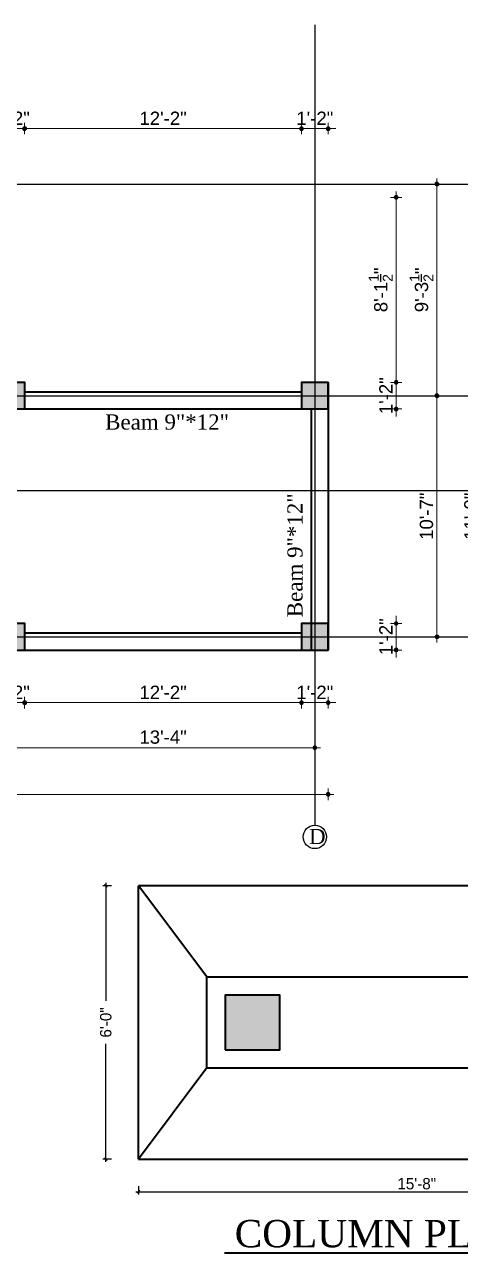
# Model space of a CAD drawing. Header units: inches. Extents: x -12071822 to 12321209, y -1222525 to 1319227.
# Drawn here: x 126384 to 126614, y 49078 to 49727 of the extents above; entities that cross this region are included whole.
import ezdxf

# ---------------------------------------------------------------- set-up
doc = ezdxf.new("R2010")
doc.units = ezdxf.units.IN
doc.header["$MEASUREMENT"] = 0
doc.header["$PDMODE"] = 35
for name, color, linetype, lineweight in [('1', 7, 'Continuous', 13), ('Column', 181, 'Continuous', 40), ('DIM_LINE', 173, 'Continuous', 20), ('elevation', 181, 'Continuous', 20), ('Hatch', 9, 'Continuous', 9), ('TEXT', 255, 'Continuous', 35), ('Toilet', 7, 'Continuous', 25), ('TRENCH', 1, 'Continuous', 35), ('WALL', 1, 'Continuous', 30), ('Walls', 11, 'Continuous', 35), ('Windows', 151, 'Continuous', 15)]:
    doc.layers.add(name, color=color, linetype=linetype, lineweight=lineweight)
doc.styles.add('NIR', font='COPRGTL.TTF')
doc.styles.add('ordinary', font='times.ttf')
doc.styles.add('ramon', font='arial.ttf')
doc.styles.add('TIMES 48', font='times.ttf', dxfattribs={"height": 4})
doc.dimstyles.new('nir 48', dxfattribs={"dimscale": 0.5, "dimtxt": 24, "dimasz": 3, "dimexe": 3, "dimexo": 6, "dimgap": 2, "dimtad": 3, "dimdec": 0, "dimzin": 3, "dimlunit": 4, "dimtxsty": 'NIR', "dimblk": 'OBLIQUE', "dimcen": 2.5, "dimdle": 3, "dimclrt": 3, "dimadec": 0, "dimazin": 0, "dimtfac": 1, "dimtdec": 0, "dimtmove": 2, "dimatfit": 3, "dimfxl": 1, "dimarcsym": 0})
doc.dimstyles.new('S8', dxfattribs={"dimtxt": 7, "dimasz": 2, "dimexe": 6, "dimexo": 18, "dimgap": 1.9375, "dimtad": 1, "dimdec": 1, "dimzin": 3, "dimdsep": 46, "dimlunit": 4, "dimtxsty": 'ramon', "dimblk": 'dot 2', "dimcen": 0.09375, "dimse1": 1, "dimse2": 1, "dimclrd": 1, "dimclre": 1, "dimclrt": 256, "dimadec": 0, "dimazin": 0, "dimtfac": 0.75, "dimtdec": 1, "dimtix": 1, "dimtmove": 1, "dimatfit": 3, "dimldrblk": 'DOT', "dimfxl": 1, "dimtolj": 1, "dimtzin": 0, "dimlwd": 9, "dimlwe": 9, "dimarcsym": 0})

# ---------------------------------------------------------------- blocks, each defined once
blk = doc.blocks.new('colm')
at = {"layer": 'Hatch'}
h = blk.add_hatch(color=256, dxfattribs=at)
h.dxf.hatch_style = 1
h.paths.add_polyline_path([(66705.71, 8319.73), (66705.71, 8307.73), (66717.71, 8307.73), (66717.71, 8319.73)])
at = {"layer": 'Column'}
blk.add_lwpolyline([(66705.71, 8307.73), (66717.71, 8307.73), (66717.71, 8319.73), (66705.71, 8319.73)], close=True, dxfattribs=at)
blk = doc.blocks.new('dot1')
at = {"layer": 'Hatch'}
h = blk.add_hatch(color=256, dxfattribs=at)
edge = h.paths.add_edge_path()
edge.add_arc((0, 0), 1, 0, 360)
for p, q in [((3, 0), (-3, 0)), ((0, 3), (0, -3))]:
    blk.add_line(p, q, dxfattribs=at)
blk.add_circle((0, 0), 1, dxfattribs=at)
blk = doc.blocks.new('dot 2')
at = {"layer": 'Hatch', "xscale": 0.5, "yscale": 0.5, "zscale": 0.5}
blk.add_blockref('dot1', (0, 0), dxfattribs=at)
blk = doc.blocks.new('*D2153')
at = {"layer": 'Defpoints', "color": 0, "transparency": 16777216}
for p in [(126384.33, 49672.18), (126370.33, 49649.97), (126384.33, 49649.97)]:
    blk.add_point(p, dxfattribs=at)
at = {"layer": 'Toilet', "color": 1, "lineweight": 9, "transparency": 16777216}
for p, q in [((126368.33, 49672.18), (126366.33, 49672.18)), ((126370.33, 49672.18), (126384.33, 49672.18)), ((126386.33, 49672.18), (126388.33, 49672.18))]:
    blk.add_line(p, q, dxfattribs=at)
at = {"layer": 'Toilet', "color": 1, "lineweight": 9, "transparency": 16777216, "xscale": 2, "yscale": 2, "zscale": 2}
for p, rotation in [((126370.33, 49672.18), 6.878577707425393e-09), ((126384.33, 49672.18), 180.0000000068786)]:
    blk.add_blockref('dot 2', p, dxfattribs=dict(at, rotation=rotation))
at = {"layer": 'Toilet', "transparency": 16777216, "insert": (126377.33, 49677.63), "char_height": 7, "attachment_point": 5, "rotation": 0, "style": 'ramon'}
blk.add_mtext('\\A1;1\'-2"', dxfattribs=at)
blk = doc.blocks.new('_Dot')
at = {"color": 0, "lineweight": -2}
blk.add_line((-0.5, 0), (-1, 0), dxfattribs=at)
at = {"color": 0, "const_width": 0.5}
blk.add_lwpolyline([(-0.25, 0, 1), (0.25, 0, 1)], format="xyb", close=True, dxfattribs=at)
blk = doc.blocks.new('*D2154')
at = {"layer": 'Defpoints', "color": 0, "transparency": 16777216}
for p in [(126530.2, 49672.18), (126384.33, 49649.97), (126530.2, 49649.97)]:
    blk.add_point(p, dxfattribs=at)
at = {"layer": 'Toilet', "color": 1, "lineweight": 9, "transparency": 16777216}
blk.add_line((126386.33, 49672.18), (126528.2, 49672.18), dxfattribs=at)
at = {"layer": 'Toilet', "color": 1, "lineweight": 9, "transparency": 16777216, "xscale": 2, "yscale": 2, "zscale": 2}
for p, rotation in [((126384.33, 49672.18), 180.0000000068786), ((126530.2, 49672.18), 6.87854744294497e-09)]:
    blk.add_blockref('dot 2', p, dxfattribs=dict(at, rotation=rotation))
at = {"layer": 'Toilet', "transparency": 16777216, "insert": (126457.27, 49677.63), "char_height": 7, "attachment_point": 5, "rotation": 0, "style": 'ramon'}
blk.add_mtext('\\A1;12\'-2"', dxfattribs=at)
blk = doc.blocks.new('*D2155')
at = {"layer": 'Defpoints', "color": 0, "transparency": 16777216}
for p in [(126544.2, 49672.18), (126530.2, 49649.97), (126544.2, 49538.47)]:
    blk.add_point(p, dxfattribs=at)
at = {"layer": 'Toilet', "color": 1, "lineweight": 9, "transparency": 16777216}
for p, q in [((126528.2, 49672.18), (126526.2, 49672.18)), ((126530.2, 49672.18), (126544.2, 49672.18)), ((126546.2, 49672.18), (126548.2, 49672.18))]:
    blk.add_line(p, q, dxfattribs=at)
at = {"layer": 'Toilet', "color": 1, "lineweight": 9, "transparency": 16777216, "xscale": 2, "yscale": 2, "zscale": 2}
for p, rotation in [((126530.2, 49672.18), 6.878577707425393e-09), ((126544.2, 49672.18), 180.0000000068786)]:
    blk.add_blockref('dot 2', p, dxfattribs=dict(at, rotation=rotation))
at = {"layer": 'Toilet', "transparency": 16777216, "insert": (126537.2, 49677.63), "char_height": 7, "attachment_point": 5, "rotation": 0, "style": 'ramon'}
blk.add_mtext('\\A1;1\'-2"', dxfattribs=at)
blk = doc.blocks.new('*D2164')
at = {"layer": 'Defpoints', "color": 0, "transparency": 16777216}
for p in [(126544.2, 49411.47), (126580.1, 49411.47), (126544.2, 49397.47)]:
    blk.add_point(p, dxfattribs=at)
at = {"layer": 'Toilet', "color": 1, "lineweight": 9, "transparency": 16777216}
for p, q in [((126580.1, 49413.47), (126580.1, 49415.47)), ((126580.1, 49397.47), (126580.1, 49411.47)), ((126580.1, 49395.47), (126580.1, 49393.47))]:
    blk.add_line(p, q, dxfattribs=at)
at = {"layer": 'Toilet', "color": 1, "lineweight": 9, "transparency": 16777216, "xscale": 2, "yscale": 2, "zscale": 2}
for p, rotation in [((126580.1, 49411.47), 270), ((126580.1, 49397.47), 90)]:
    blk.add_blockref('dot 2', p, dxfattribs=dict(at, rotation=rotation))
at = {"layer": 'Toilet', "transparency": 16777216, "insert": (126574.65, 49404.47), "char_height": 7, "attachment_point": 5, "rotation": 90, "style": 'ramon'}
blk.add_mtext('\\A1;1\'-2"', dxfattribs=at)
blk = doc.blocks.new('*D2165')
at = {"layer": 'Defpoints', "color": 0, "transparency": 16777216}
for p in [(126544.2, 49538.47), (126580.1, 49538.47), (126544.2, 49524.47)]:
    blk.add_point(p, dxfattribs=at)
at = {"layer": 'Toilet', "color": 1, "lineweight": 9, "transparency": 16777216}
for p, q in [((126580.1, 49540.47), (126580.1, 49542.47)), ((126580.1, 49524.47), (126580.1, 49538.47)), ((126580.1, 49522.47), (126580.1, 49520.47))]:
    blk.add_line(p, q, dxfattribs=at)
at = {"layer": 'Toilet', "color": 1, "lineweight": 9, "transparency": 16777216, "xscale": 2, "yscale": 2, "zscale": 2}
for p, rotation in [((126580.1, 49538.47), 270), ((126580.1, 49524.47), 90)]:
    blk.add_blockref('dot 2', p, dxfattribs=dict(at, rotation=rotation))
at = {"layer": 'Toilet', "transparency": 16777216, "insert": (126574.65, 49531.47), "char_height": 7, "attachment_point": 5, "rotation": 90, "style": 'ramon'}
blk.add_mtext('\\A1;1\'-2"', dxfattribs=at)
blk = doc.blocks.new('*D2166')
at = {"layer": 'Defpoints', "color": 0, "transparency": 16777216}
for p in [(126544.2, 49635.97), (126580.1, 49635.97), (126544.2, 49538.47)]:
    blk.add_point(p, dxfattribs=at)
at = {"layer": 'Toilet', "color": 1, "lineweight": 9, "transparency": 16777216}
blk.add_line((126580.1, 49540.47), (126580.1, 49633.97), dxfattribs=at)
at = {"layer": 'Toilet', "color": 1, "lineweight": 9, "transparency": 16777216, "xscale": 2, "yscale": 2, "zscale": 2}
for p, rotation in [((126580.1, 49635.97), 90), ((126580.1, 49538.47), 270)]:
    blk.add_blockref('dot 2', p, dxfattribs=dict(at, rotation=rotation))
at = {"layer": 'Toilet', "transparency": 16777216, "insert": (126571.96, 49587.22), "char_height": 7, "attachment_point": 5, "rotation": 90, "style": 'ramon'}
blk.add_mtext('\\A1;8\'-1{\\H0.750000x;\\S1/2;}"', dxfattribs=at)
blk = doc.blocks.new('*D2167')
at = {"layer": 'Defpoints', "color": 0, "transparency": 16777216}
for p in [(126544.2, 49635.97), (126544.2, 49538.47), (126580.1, 49538.47)]:
    blk.add_point(p, dxfattribs=at)
at = {"layer": 'Toilet', "color": 1, "lineweight": 9, "transparency": 16777216}
blk.add_line((126580.1, 49633.97), (126580.1, 49540.47), dxfattribs=at)
at = {"layer": 'Toilet', "color": 1, "lineweight": 9, "transparency": 16777216, "xscale": 2, "yscale": 2, "zscale": 2}
for p, rotation in [((126580.1, 49635.97), 90), ((126580.1, 49538.47), 270)]:
    blk.add_blockref('dot 2', p, dxfattribs=dict(at, rotation=rotation))
at = {"layer": 'Toilet', "transparency": 16777216, "insert": (126571.96, 49587.22), "char_height": 7, "attachment_point": 5, "rotation": 90, "style": 'ramon'}
blk.add_mtext('\\A1;8\'-1{\\H0.750000x;\\S1/2;}"', dxfattribs=at)
blk = doc.blocks.new('*D2148')
at = {"layer": 'Defpoints', "color": 0, "transparency": 16777216}
for p in [(126497.45, 49531.47), (126601.56, 49531.47), (126497.45, 49404.47)]:
    blk.add_point(p, dxfattribs=at)
at = {"layer": 'Toilet', "color": 1, "lineweight": 9, "transparency": 16777216}
blk.add_line((126601.56, 49406.47), (126601.56, 49529.47), dxfattribs=at)
at = {"layer": 'Toilet', "color": 1, "lineweight": 9, "transparency": 16777216, "xscale": 2, "yscale": 2, "zscale": 2}
for p, rotation in [((126601.56, 49531.47), 90), ((126601.56, 49404.47), 270)]:
    blk.add_blockref('dot 2', p, dxfattribs=dict(at, rotation=rotation))
at = {"layer": 'Toilet', "transparency": 16777216, "insert": (126596.05, 49467.97), "char_height": 7, "attachment_point": 5, "rotation": 90, "style": 'ramon'}
blk.add_mtext('\\A1;10\'-7"', dxfattribs=at)
blk = doc.blocks.new('*D2168')
at = {"layer": 'Defpoints', "color": 0, "transparency": 16777216}
for p in [(126544.2, 49642.97), (126601.56, 49642.97), (126497.45, 49531.47)]:
    blk.add_point(p, dxfattribs=at)
at = {"layer": 'Toilet', "color": 1, "lineweight": 9, "transparency": 16777216}
blk.add_line((126601.56, 49533.47), (126601.56, 49640.97), dxfattribs=at)
at = {"layer": 'Toilet', "color": 1, "lineweight": 9, "transparency": 16777216, "xscale": 2, "yscale": 2, "zscale": 2}
for p, rotation in [((126601.56, 49642.97), 90), ((126601.56, 49531.47), 270)]:
    blk.add_blockref('dot 2', p, dxfattribs=dict(at, rotation=rotation))
at = {"layer": 'Toilet', "transparency": 16777216, "insert": (126593.41, 49587.22), "char_height": 7, "attachment_point": 5, "rotation": 90, "style": 'ramon'}
blk.add_mtext('\\A1;9\'-3{\\H0.750000x;\\S1/2;}"', dxfattribs=at)
blk = doc.blocks.new('*D2169')
at = {"layer": 'Defpoints', "color": 0, "transparency": 16777216}
for p in [(126544.2, 49538.47), (126624.98, 49538.47), (126544.2, 49397.47)]:
    blk.add_point(p, dxfattribs=at)
at = {"layer": 'Toilet', "color": 1, "lineweight": 9, "transparency": 16777216}
blk.add_line((126624.98, 49399.47), (126624.98, 49536.47), dxfattribs=at)
at = {"layer": 'Toilet', "color": 1, "lineweight": 9, "transparency": 16777216, "xscale": 2, "yscale": 2, "zscale": 2}
for p, rotation in [((126624.98, 49538.47), 90), ((126624.98, 49397.47), 270)]:
    blk.add_blockref('dot 2', p, dxfattribs=dict(at, rotation=rotation))
at = {"layer": 'Toilet', "transparency": 16777216, "insert": (126619.47, 49467.97), "char_height": 7, "attachment_point": 5, "rotation": 90, "style": 'ramon'}
blk.add_mtext('\\A1;11\'-9"', dxfattribs=at)
blk = doc.blocks.new('*D2174')
at = {"layer": 'Defpoints', "color": 0, "transparency": 16777216}
for p in [(126370.33, 49397.47), (126384.33, 49397.47), (126384.33, 49369.75)]:
    blk.add_point(p, dxfattribs=at)
at = {"layer": 'Toilet', "color": 1, "lineweight": 9, "transparency": 16777216}
for p, q in [((126368.33, 49369.75), (126366.33, 49369.75)), ((126370.33, 49369.75), (126384.33, 49369.75)), ((126386.33, 49369.75), (126388.33, 49369.75))]:
    blk.add_line(p, q, dxfattribs=at)
at = {"layer": 'Toilet', "color": 1, "lineweight": 9, "transparency": 16777216, "xscale": 2, "yscale": 2, "zscale": 2}
blk.add_blockref('dot 2', (126370.33, 49369.75), dxfattribs=at)
at = {"layer": 'Toilet', "color": 1, "lineweight": 9, "transparency": 16777216, "xscale": 2, "yscale": 2, "zscale": 2, "rotation": 180}
blk.add_blockref('dot 2', (126384.33, 49369.75), dxfattribs=at)
at = {"layer": 'Toilet', "transparency": 16777216, "insert": (126377.33, 49375.2), "char_height": 7, "attachment_point": 5, "style": 'ramon'}
blk.add_mtext('\\A1;1\'-2"', dxfattribs=at)
blk = doc.blocks.new('*D2175')
at = {"layer": 'Defpoints', "color": 0, "transparency": 16777216}
for p in [(126384.33, 49397.47), (126530.2, 49397.47), (126530.2, 49369.75)]:
    blk.add_point(p, dxfattribs=at)
at = {"layer": 'Toilet', "color": 1, "lineweight": 9, "transparency": 16777216}
blk.add_line((126386.33, 49369.75), (126528.2, 49369.75), dxfattribs=at)
at = {"layer": 'Toilet', "color": 1, "lineweight": 9, "transparency": 16777216, "xscale": 2, "yscale": 2, "zscale": 2, "rotation": 180}
blk.add_blockref('dot 2', (126384.33, 49369.75), dxfattribs=at)
at = {"layer": 'Toilet', "color": 1, "lineweight": 9, "transparency": 16777216, "xscale": 2, "yscale": 2, "zscale": 2}
blk.add_blockref('dot 2', (126530.2, 49369.75), dxfattribs=at)
at = {"layer": 'Toilet', "transparency": 16777216, "insert": (126457.27, 49375.2), "char_height": 7, "attachment_point": 5, "style": 'ramon'}
blk.add_mtext('\\A1;12\'-2"', dxfattribs=at)
blk = doc.blocks.new('*D2176')
at = {"layer": 'Defpoints', "color": 0, "transparency": 16777216}
for p in [(126530.2, 49397.47), (126544.2, 49397.47), (126544.2, 49369.75)]:
    blk.add_point(p, dxfattribs=at)
at = {"layer": 'Toilet', "color": 1, "lineweight": 9, "transparency": 16777216}
for p, q in [((126528.2, 49369.75), (126526.2, 49369.75)), ((126530.2, 49369.75), (126544.2, 49369.75)), ((126546.2, 49369.75), (126548.2, 49369.75))]:
    blk.add_line(p, q, dxfattribs=at)
at = {"layer": 'Toilet', "color": 1, "lineweight": 9, "transparency": 16777216, "xscale": 2, "yscale": 2, "zscale": 2}
blk.add_blockref('dot 2', (126530.2, 49369.75), dxfattribs=at)
at = {"layer": 'Toilet', "color": 1, "lineweight": 9, "transparency": 16777216, "xscale": 2, "yscale": 2, "zscale": 2, "rotation": 180}
blk.add_blockref('dot 2', (126544.2, 49369.75), dxfattribs=at)
at = {"layer": 'Toilet', "transparency": 16777216, "insert": (126537.2, 49375.2), "char_height": 7, "attachment_point": 5, "style": 'ramon'}
blk.add_mtext('\\A1;1\'-2"', dxfattribs=at)
blk = doc.blocks.new('*D2179')
at = {"layer": 'Defpoints', "color": 0, "transparency": 16777216}
for p in [(126377.33, 49397.47), (126537.2, 49397.47), (126537.2, 49346.04)]:
    blk.add_point(p, dxfattribs=at)
at = {"layer": 'Toilet', "color": 1, "lineweight": 9, "transparency": 16777216}
blk.add_line((126379.33, 49346.04), (126535.2, 49346.04), dxfattribs=at)
at = {"layer": 'Toilet', "color": 1, "lineweight": 9, "transparency": 16777216, "xscale": 2, "yscale": 2, "zscale": 2, "rotation": 180}
blk.add_blockref('dot 2', (126377.33, 49346.04), dxfattribs=at)
at = {"layer": 'Toilet', "color": 1, "lineweight": 9, "transparency": 16777216, "xscale": 2, "yscale": 2, "zscale": 2}
blk.add_blockref('dot 2', (126537.2, 49346.04), dxfattribs=at)
at = {"layer": 'Toilet', "transparency": 16777216, "insert": (126457.27, 49351.56), "char_height": 7, "attachment_point": 5, "style": 'ramon'}
blk.add_mtext('\\A1;13\'-4"', dxfattribs=at)
blk = doc.blocks.new('*D2180')
at = {"layer": 'Defpoints', "color": 0, "transparency": 16777216}
for p in [(126044.51, 49474.47), (126544.2, 49397.47), (126544.2, 49321.45)]:
    blk.add_point(p, dxfattribs=at)
at = {"layer": 'Toilet', "color": 1, "lineweight": 9, "transparency": 16777216}
blk.add_line((126046.51, 49321.45), (126542.2, 49321.45), dxfattribs=at)
at = {"layer": 'Toilet', "color": 1, "lineweight": 9, "transparency": 16777216, "xscale": 2, "yscale": 2, "zscale": 2, "rotation": 180}
blk.add_blockref('dot 2', (126044.51, 49321.45), dxfattribs=at)
at = {"layer": 'Toilet', "color": 1, "lineweight": 9, "transparency": 16777216, "xscale": 2, "yscale": 2, "zscale": 2}
blk.add_blockref('dot 2', (126544.2, 49321.45), dxfattribs=at)
at = {"layer": 'Toilet', "transparency": 16777216, "insert": (126294.36, 49329.54), "char_height": 7, "attachment_point": 5, "style": 'ramon'}
blk.add_mtext('\\A1;41\'-7{\\H0.750000x;\\S1/2;}"', dxfattribs=at)
blk = doc.blocks.new('A$C269C7F18')
at = {"layer": 'Column'}
h = blk.add_hatch(color=256, dxfattribs=at)
h.paths.add_polyline_path([(12, 12), (8.85, 12), (8.86, 6), (12, 6)])
h.paths.add_polyline_path([(5.74, 12), (0, 12), (0, 6), (5.75, 6)])
h.paths.add_polyline_path([(8.85, 12), (5.74, 12), (5.75, 6), (8.86, 6)])
h.paths.add_polyline_path([(5.75, 6), (0, 6), (0, 0), (5.76, 0)])
h.paths.add_polyline_path([(8.86, 6), (5.75, 6), (5.76, 0), (8.87, 0)])
h.paths.add_polyline_path([(12, 6), (8.86, 6), (8.87, 0), (12, 0)])
blk.add_lwpolyline([(0, 0), (12, 0), (12, 12), (0, 12)], close=True, dxfattribs=at)
blk = doc.blocks.new('_Oblique')
at = {"color": 0, "linetype": 'ByBlock', "lineweight": -2}
blk.add_line((-0.5, -0.5), (0.5, 0.5), dxfattribs=at)
blk = doc.blocks.new('*D2515')
at = {"layer": 'Defpoints', "color": 0, "transparency": 16777216}
for p in [(126427.08, 49273.28), (126444.35, 49273.28), (126444.35, 49129.28)]:
    blk.add_point(p, dxfattribs=at)
at = {"layer": 'DIM_LINE', "color": 0, "lineweight": -2, "transparency": 16777216}
for p, q in [((126430.08, 49273.28), (126425.58, 49273.28)), ((126430.08, 49129.28), (126425.58, 49129.28))]:
    blk.add_line(p, q, dxfattribs=at)
at = {"layer": 'DIM_LINE', "color": 0, "linetype": 'ByBlock', "lineweight": -2, "transparency": 16777216}
for p, q in [((126427.08, 49274.78), (126427.08, 49212.6)), ((126427.08, 49127.78), (126427.08, 49189.97))]:
    blk.add_line(p, q, dxfattribs=at)
at = {"layer": 'DIM_LINE', "color": 0, "lineweight": -2, "transparency": 16777216, "xscale": 1.5, "yscale": 1.5, "zscale": 1.5}
for p, rotation in [((126427.08, 49273.28), 90), ((126427.08, 49129.28), 270)]:
    blk.add_blockref('_Oblique', p, dxfattribs=dict(at, rotation=rotation))
at = {"layer": 'DIM_LINE', "color": 3, "transparency": 16777216, "insert": (126427.08, 49201.28), "char_height": 6, "attachment_point": 5, "rotation": 90, "style": 'NIR'}
blk.add_mtext('6\'-0"', dxfattribs=at)
blk = doc.blocks.new('*D2523')
at = {"layer": 'Defpoints', "color": 0, "transparency": 16777216}
for p in [(126444.35, 49129.28), (126737.47, 49129.28), (126737.47, 49112.09)]:
    blk.add_point(p, dxfattribs=at)
at = {"layer": 'DIM_LINE', "color": 0, "linetype": 'ByBlock', "lineweight": -2, "transparency": 16777216}
blk.add_line((126442.85, 49112.09), (126738.97, 49112.09), dxfattribs=at)
at = {"layer": 'DIM_LINE', "color": 0, "lineweight": -2, "transparency": 16777216}
for p, q in [((126444.35, 49115.09), (126444.35, 49110.59)), ((126737.47, 49115.09), (126737.47, 49110.59))]:
    blk.add_line(p, q, dxfattribs=at)
at = {"layer": 'DIM_LINE', "color": 0, "lineweight": -2, "transparency": 16777216, "xscale": 1.5, "yscale": 1.5, "zscale": 1.5, "rotation": 180}
blk.add_blockref('_Oblique', (126444.35, 49112.09), dxfattribs=at)
at = {"layer": 'DIM_LINE', "color": 0, "lineweight": -2, "transparency": 16777216, "xscale": 1.5, "yscale": 1.5, "zscale": 1.5}
blk.add_blockref('_Oblique', (126737.47, 49112.09), dxfattribs=at)
at = {"layer": 'DIM_LINE', "color": 3, "transparency": 16777216, "insert": (126590.91, 49116.29), "char_height": 6, "attachment_point": 5, "style": 'NIR'}
blk.add_mtext('15\'-8"', dxfattribs=at)

msp = doc.modelspace()

# ---------------------------------------------------------------- linework, layer by layer
msp.add_line((126537.2, 49726.78), (126537.2, 49304.92))
at = {"layer": 'Column'}
msp.add_lwpolyline([(126489.95, 49186.88), (126518.75, 49186.88), (126518.75, 49215.68), (126489.95, 49215.68), (126489.95, 49186.88)], dxfattribs=at)
msp.add_lwpolyline([(126489.95, 49186.88), (126518.75, 49186.88), (126518.75, 49215.68), (126489.95, 49215.68)], close=True, dxfattribs=at)
at = {"layer": 'elevation'}
msp.add_line((126497.95, 49186.88), (126489.95, 49186.88), dxfattribs=at)
at = {"layer": 'Toilet'}
for p, q in [((125951.88, 49642.97), (126648.31, 49642.97)), ((125951.44, 49531.47), (126648.31, 49531.47)), ((125951.88, 49481.47), (126648.31, 49481.47)), ((125951.44, 49404.47), (126648.31, 49404.47))]:
    msp.add_line(p, q, dxfattribs=at)
msp.add_circle((126537.24, 49299.02), 6.15, dxfattribs=at)
at = {"layer": 'TRENCH'}
for p, q in [((126737.47, 49273.28), (126444.35, 49273.28)), ((126444.35, 49129.28), (126444.35, 49273.28)), ((126480.35, 49225.28), (126444.35, 49273.28)), ((126480.35, 49225.28), (126675.07, 49225.28)), ((126480.35, 49177.28), (126480.35, 49225.28)), ((126480.35, 49177.28), (126444.35, 49129.28)), ((126480.35, 49177.28), (126675.07, 49177.28)), ((126444.35, 49129.28), (126737.47, 49129.28)), ((126535.55, 49129.28), (126737.47, 49129.28))]:
    msp.add_line(p, q, dxfattribs=at)
at = {"layer": 'WALL'}
msp.add_line((126499.43, 49186.88), (126499.55, 49186.88), dxfattribs=at)
at = {"layer": 'Walls'}
for p, q in [((126544.2, 49538.47), (126544.2, 49397.47)), ((126384.33, 49533.47), (126530.2, 49533.47)), ((126384.33, 49524.47), (126530.2, 49524.47)), ((126535.2, 49524.47), (126535.2, 49397.47)), ((126535.2, 49411.47), (126535.2, 49406.47)), ((126384.33, 49406.47), (126530.2, 49406.47)), ((126384.33, 49397.47), (126530.2, 49397.47))]:
    msp.add_line(p, q, dxfattribs=at)
at = {"layer": 'Windows'}
msp.add_circle((127888.68, 49173.51), 6257.09, dxfattribs=at)

# ---------------------------------------------------------------- block references
at = {"layer": 'Column', "xscale": 1.166666666667879, "yscale": 1.166666666667879, "zscale": 1.166666666667879}
for p in [(48547.01, 39832.12), (48706.88, 39832.12), (48547.01, 39705.12), (48706.88, 39705.12)]:
    msp.add_blockref('colm', p, dxfattribs=at)
at = {"layer": 'DIM_LINE', "xscale": 2.399999999994179, "yscale": 2.400000000001455, "zscale": 2.400000000000546}
msp.add_blockref('A$C269C7F18', (126489.95, 49186.88), dxfattribs=at)

# ---------------------------------------------------------------- texts
at = {"layer": '1', "insert": (126492, 49513.49), "char_height": 8, "attachment_point": 9, "style": 'ordinary'}
msp.add_mtext('Beam 9"*12"', dxfattribs=at)
at = {"layer": '1', "insert": (126530.85, 49480.03), "char_height": 8, "attachment_point": 9, "rotation": 90, "style": 'ordinary'}
msp.add_mtext('Beam 9"*12"', dxfattribs=at)
at = {"layer": '1', "insert": (126534.15, 49303.23), "char_height": 8, "width": 20.1234, "attachment_point": 1, "style": 'ordinary'}
msp.add_mtext('D', dxfattribs=at)
at = {"layer": 'TEXT', "style": 'TIMES 48'}
msp.add_text('%%U COLUMN PLAN CF1', height=14.4, dxfattribs=at).set_placement((126489.56, 49082.82))

# ---------------------------------------------------------------- dimensions: what is measured, and where the dimension line sits
at = {"layer": 'DIM_LINE'}
dim = msp.add_linear_dim(base=(126427.08, 49273.28), p1=(126444.35, 49129.28), p2=(126444.35, 49273.28), angle=90, text='6\'-0"', dimstyle='nir 48', override={"dimtxt": 12, "dimfxl": 6, "dimfxlon": 1, "dimarcsym": 1}, dxfattribs=at)
dim.commit()
dim.dimension.update_dxf_attribs({"geometry": '*D2515', "text_midpoint": (126427.08, 49201.28), "dimtype": 160})
dim = msp.add_linear_dim(base=(126737.47, 49112.09), p1=(126444.35, 49129.28), p2=(126737.47, 49129.28), text='15\'-8"', dimstyle='nir 48', override={"dimtxt": 12, "dimfxl": 6, "dimfxlon": 1, "dimarcsym": 1}, dxfattribs=at)
dim.commit()
dim.dimension.update_dxf_attribs({"geometry": '*D2523', "text_midpoint": (126590.91, 49116.29)})
at = {"layer": 'Toilet'}
for base, p1, p2, angle, picture, middle in [((126384.33, 49672.18), (126370.33, 49649.97), (126384.33, 49649.97), 180, '*D2153', (126377.33, 49677.63)), ((126530.2, 49672.18), (126384.33, 49649.97), (126530.2, 49649.97), 180, '*D2154', (126457.27, 49677.63)), ((126544.2, 49672.18), (126530.2, 49649.97), (126544.2, 49538.47), 180, '*D2155', (126537.2, 49677.63)), ((126601.56, 49642.97), (126497.45, 49531.47), (126544.2, 49642.97), 270, '*D2168', (126593.41, 49587.22)), ((126580.1, 49635.97), (126544.2, 49538.47), (126544.2, 49635.97), 90, '*D2166', (126571.96, 49587.22)), ((126580.1, 49538.47), (126544.2, 49635.97), (126544.2, 49538.47), 90, '*D2167', (126571.96, 49587.22)), ((126580.1, 49538.47), (126544.2, 49524.47), (126544.2, 49538.47), 90, '*D2165', (126574.65, 49531.47)), ((126580.1, 49411.47), (126544.2, 49397.47), (126544.2, 49411.47), 90, '*D2164', (126574.65, 49404.47))]:
    dim = msp.add_linear_dim(base=base, p1=p1, p2=p2, angle=angle, dimstyle='S8', override={"dimfxl": 2, "dimfxlon": 1, "dimarcsym": 1}, dxfattribs=at)
    dim.commit()
    dim.dimension.update_dxf_attribs({"geometry": picture, "text_midpoint": middle})
for p1, p2, distance, picture, middle in [((126544.2, 49397.47), (126544.2, 49538.47), -80.78, '*D2169', (126619.47, 49467.97)), ((126497.45, 49404.47), (126497.45, 49531.47), -104.1, '*D2148', (126596.05, 49467.97))]:
    dim = msp.add_aligned_dim(p1=p1, p2=p2, distance=distance, dimstyle='S8', override={"dimfxl": 2, "dimfxlon": 1, "dimarcsym": 1}, dxfattribs=at)
    dim.commit()
    dim.dimension.update_dxf_attribs({"geometry": picture, "text_midpoint": middle})
for base, p1, p2, picture, middle in [((126544.2, 49321.45), (126044.51, 49474.47), (126544.2, 49397.47), '*D2180', (126294.36, 49329.54)), ((126384.33, 49369.75), (126370.33, 49397.47), (126384.33, 49397.47), '*D2174', (126377.33, 49375.2)), ((126537.2, 49346.04), (126377.33, 49397.47), (126537.2, 49397.47), '*D2179', (126457.27, 49351.56)), ((126530.2, 49369.75), (126384.33, 49397.47), (126530.2, 49397.47), '*D2175', (126457.27, 49375.2)), ((126544.2, 49369.75), (126530.2, 49397.47), (126544.2, 49397.47), '*D2176', (126537.2, 49375.2))]:
    dim = msp.add_linear_dim(base=base, p1=p1, p2=p2, dimstyle='S8', override={"dimfxl": 2, "dimfxlon": 1, "dimarcsym": 1}, dxfattribs=at)
    dim.commit()
    dim.dimension.update_dxf_attribs({"geometry": picture, "text_midpoint": middle})

doc.saveas('drawing.dxf')
